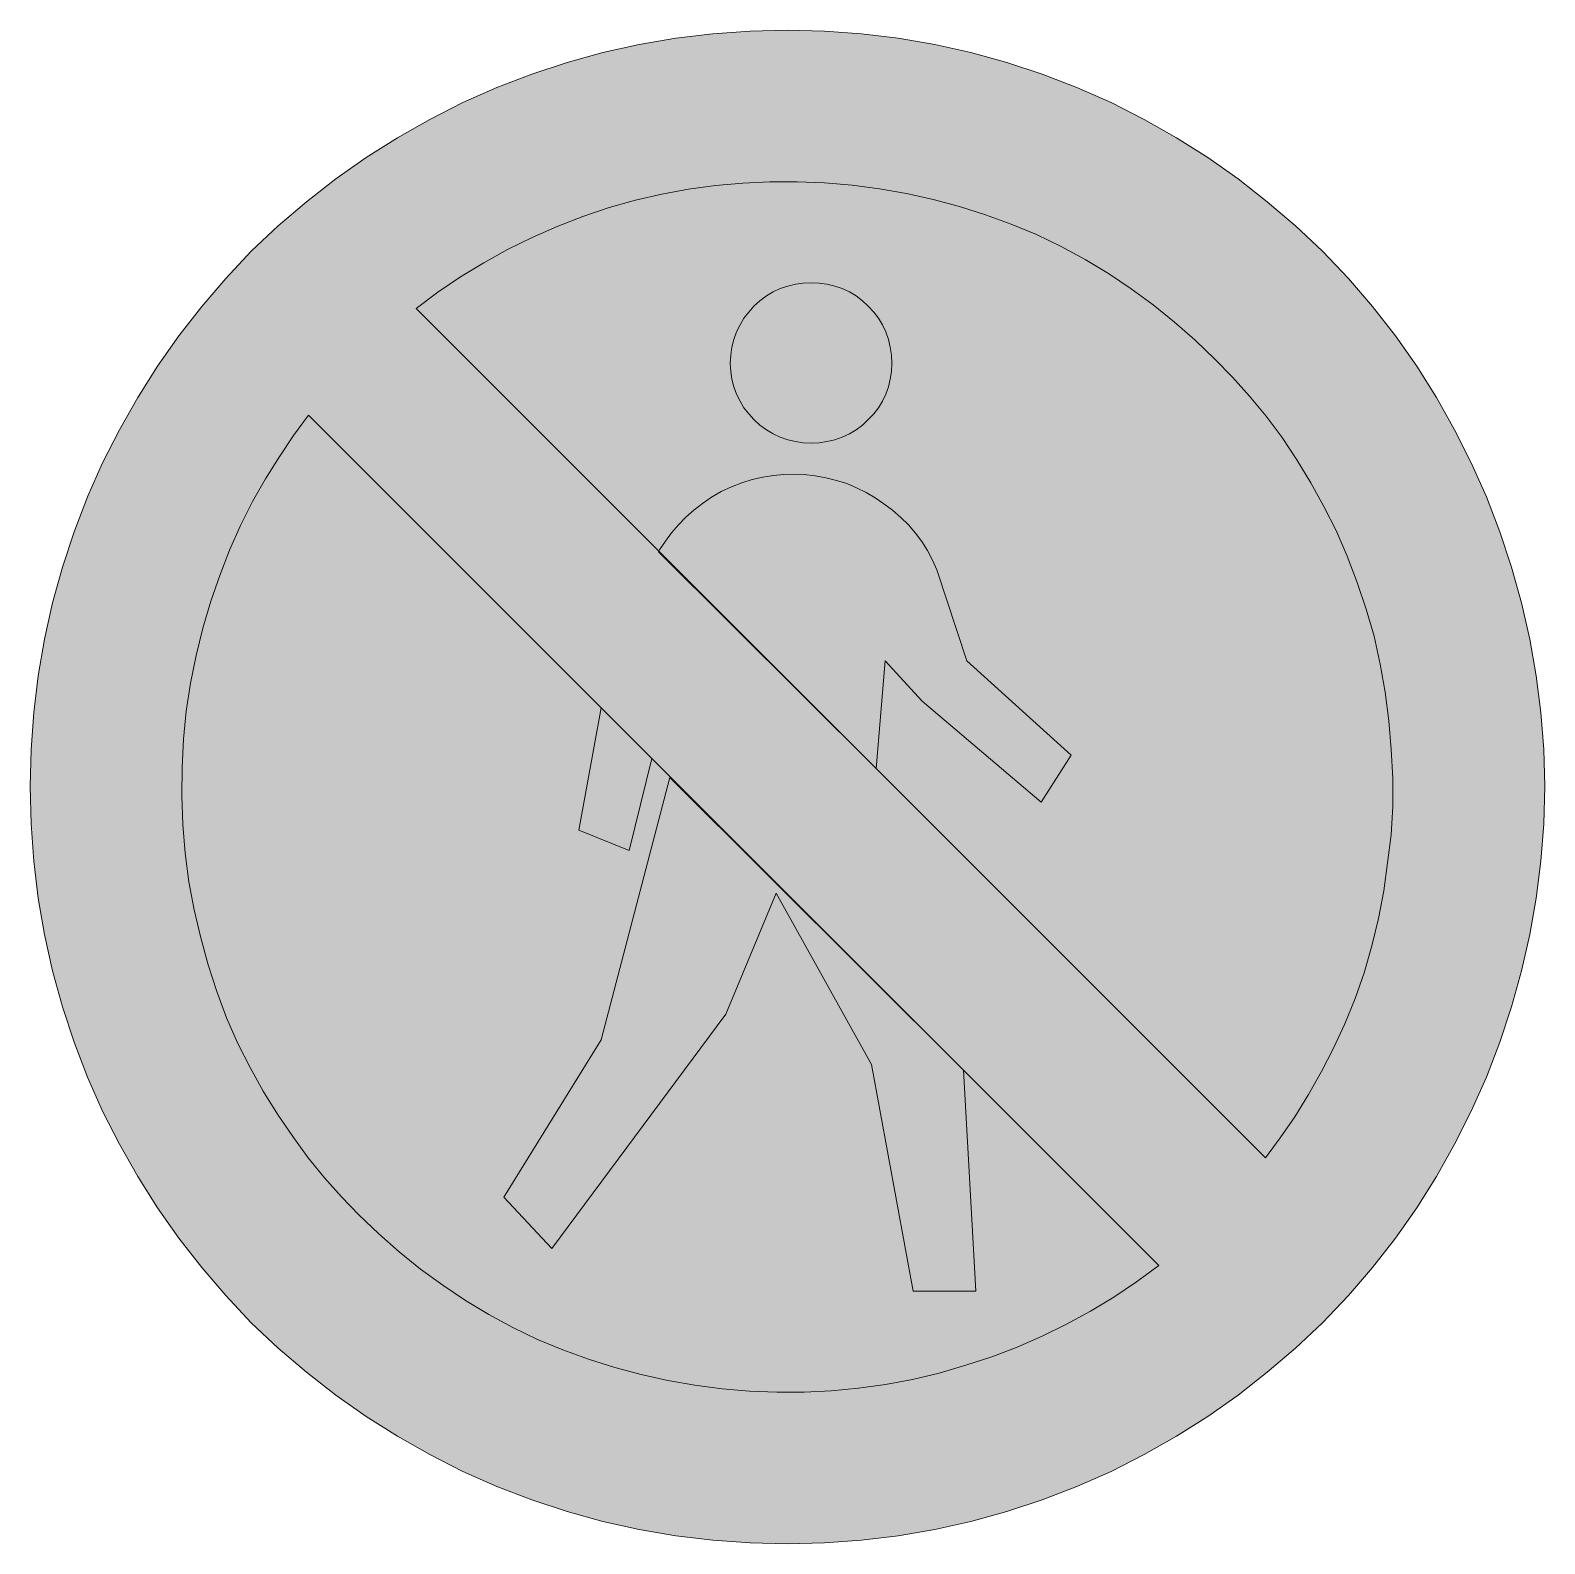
# Model space of a CAD drawing. Header units: metres. Extents: x 163 to 406, y 15 to 257.
import ezdxf

# ---------------------------------------------------------------- set-up
doc = ezdxf.new("R2010")
doc.units = ezdxf.units.M
for name, color, linetype, true_color in [('FILL_BLACK_000000', 7, 'Continuous', 0x000000), ('FILL_RED_FF0000', 7, 'Continuous', 0xff0000), ('FILL_WHITE_FFFFFF', 7, 'Continuous', 0xffffff)]:
    doc.layers.add(name, color=color, linetype=linetype, true_color=true_color)

msp = doc.modelspace()

# ---------------------------------------------------------------- hatches: boundary and pattern name
at = {"layer": 'FILL_BLACK_000000', "true_color": 0x000000}
h = msp.add_hatch(color=7, dxfattribs=at)
h.dxf.hatch_style = 1
h.paths.add_polyline_path([(301.62, 202.67), (301.44, 201.42), (301.15, 200.21), (300.73, 199.03), (300.2, 197.91), (299.55, 196.85), (298.79, 195.86), (297.9, 194.94), (296.97, 194.05), (295.96, 193.29), (294.87, 192.64), (293.71, 192.1), (292.51, 191.69), (291.27, 191.4), (290, 191.22), (288.72, 191.16), (287.45, 191.22), (286.2, 191.4), (284.98, 191.69), (283.79, 192.1), (282.65, 192.64), (281.56, 193.29), (280.52, 194.05), (279.54, 194.94), (278.71, 195.86), (277.96, 196.85), (277.32, 197.91), (276.77, 199.03), (276.34, 200.21), (276.02, 201.42), (275.83, 202.67), (275.76, 203.94), (275.83, 205.27), (276.02, 206.56), (276.34, 207.81), (276.77, 209), (277.32, 210.14), (277.96, 211.2), (278.71, 212.2), (279.54, 213.12), (280.52, 214.01), (281.56, 214.77), (282.65, 215.42), (283.79, 215.95), (284.98, 216.37), (286.2, 216.66), (287.45, 216.84), (288.72, 216.9), (290, 216.84), (291.27, 216.66), (292.51, 216.37), (293.71, 215.95), (294.87, 215.42), (295.96, 214.77), (296.97, 214.01), (297.9, 213.12), (298.79, 212.2), (299.55, 211.2), (300.2, 210.14), (300.73, 209), (301.15, 207.81), (301.44, 206.56), (301.62, 205.27), (301.68, 203.94), (301.62, 202.67)])
h = msp.add_hatch(color=7, dxfattribs=at)
h.dxf.hatch_style = 1
h.paths.add_polyline_path([(313.74, 156.24), (330.48, 141.12), (325.62, 133.56), (306.54, 149.76), (300.6, 156.24), (299.16, 138.96), (264.24, 173.7), (264.42, 174.06), (265.34, 175.45), (266.35, 176.79), (267.44, 178.07), (268.63, 179.28), (269.91, 180.43), (271.28, 181.5), (272.75, 182.5), (274.32, 183.42), (275.96, 184.17), (277.62, 184.8), (279.29, 185.32), (280.98, 185.71), (282.67, 185.99), (284.34, 186.15), (286, 186.2), (287.64, 186.12), (289.39, 185.93), (291.11, 185.62), (292.79, 185.19), (294.44, 184.66), (296.03, 184.01), (297.56, 183.26), (299.03, 182.4), (300.42, 181.44), (301.8, 180.39), (303.11, 179.25), (304.33, 178.03), (305.46, 176.74), (306.49, 175.37), (307.41, 173.92), (308.21, 172.41), (308.88, 170.82), (313.74, 156.24)])
h = msp.add_hatch(color=7, dxfattribs=at)
h.dxf.hatch_style = 1
h.paths.add_polyline_path([(255.06, 148.68), (263.16, 140.58), (259.56, 125.82), (251.46, 129.06), (255.06, 148.68)])
h = msp.add_hatch(color=7, dxfattribs=at)
h.dxf.hatch_style = 1
h.paths.add_polyline_path([(305.1, 55.08), (298.44, 91.44), (283.14, 118.98), (275.04, 99.54), (247.14, 61.92), (239.4, 70.2), (255.06, 95.4), (266.04, 137.52), (313.2, 90.54), (315.18, 55.08), (305.1, 55.08)])
at = {"layer": 'FILL_RED_FF0000', "true_color": 0xff0000}
h = msp.add_hatch(color=7, dxfattribs=at)
h.dxf.hatch_style = 1
h.paths.add_polyline_path([(406.29, 130.08), (405.84, 124.11), (405.09, 118.18), (404.06, 112.3), (402.73, 106.47), (401.12, 100.72), (399.24, 95.04), (397.08, 89.46), (394.66, 83.99), (391.99, 78.67), (389.07, 73.49), (385.9, 68.47), (382.48, 63.6), (378.83, 58.91), (374.93, 54.38), (370.8, 50.04), (366.46, 45.96), (361.93, 42.09), (357.24, 38.43), (352.37, 35.01), (347.35, 31.82), (342.17, 28.88), (336.85, 26.19), (331.38, 23.76), (325.8, 21.61), (320.12, 19.74), (314.38, 18.17), (308.57, 16.87), (302.7, 15.87), (296.8, 15.15), (290.88, 14.72), (284.94, 14.58), (278.94, 14.72), (272.97, 15.15), (267.04, 15.87), (261.16, 16.87), (255.33, 18.17), (249.58, 19.74), (243.9, 21.61), (238.32, 23.76), (232.85, 26.19), (227.53, 28.88), (222.35, 31.82), (217.33, 35.01), (212.46, 38.43), (207.77, 42.09), (203.24, 45.96), (198.9, 50.04), (194.82, 54.38), (190.95, 58.91), (187.29, 63.6), (183.87, 68.47), (180.68, 73.49), (177.74, 78.67), (175.05, 83.99), (172.62, 89.46), (170.47, 95.04), (168.6, 100.72), (167.03, 106.47), (165.74, 112.3), (164.73, 118.18), (164.01, 124.11), (163.58, 130.08), (163.44, 136.08), (163.58, 142.02), (164.01, 147.94), (164.73, 153.84), (165.74, 159.7), (167.03, 165.52), (168.6, 171.26), (170.47, 176.94), (172.62, 182.52), (175.05, 187.99), (177.74, 193.31), (180.68, 198.49), (183.87, 203.51), (187.29, 208.38), (190.95, 213.07), (194.82, 217.6), (198.9, 221.94), (203.24, 226.02), (207.77, 229.89), (212.46, 233.55), (217.33, 236.97), (222.35, 240.16), (227.53, 243.1), (232.85, 245.79), (238.32, 248.22), (243.9, 250.37), (249.58, 252.24), (255.33, 253.81), (261.16, 255.1), (267.04, 256.11), (272.97, 256.83), (278.94, 257.26), (284.94, 257.4), (290.88, 257.26), (296.8, 256.83), (302.7, 256.11), (308.57, 255.1), (314.38, 253.81), (320.12, 252.24), (325.8, 250.37), (331.38, 248.22), (336.85, 245.79), (342.17, 243.1), (347.35, 240.16), (352.37, 236.97), (357.24, 233.55), (361.93, 229.89), (366.46, 226.02), (370.8, 221.94), (374.93, 217.6), (378.83, 213.07), (382.48, 208.38), (385.9, 203.51), (389.07, 198.49), (391.99, 193.31), (394.66, 187.99), (397.08, 182.52), (399.24, 176.94), (401.12, 171.26), (402.73, 165.52), (404.06, 159.7), (405.09, 153.84), (405.84, 147.94), (406.29, 142.02), (406.44, 136.08), (406.29, 130.08)])
at = {"layer": 'FILL_WHITE_FFFFFF', "true_color": 0xffffff}
h = msp.add_hatch(color=7, dxfattribs=at)
h.dxf.hatch_style = 1
h.paths.add_polyline_path([(228.86, 215.38), (232.48, 217.82), (236.2, 220.1), (240.03, 222.21), (243.96, 224.15), (247.99, 225.92), (252.11, 227.53), (256.32, 228.96), (260.53, 230.14), (264.78, 231.12), (269.07, 231.91), (273.4, 232.49), (277.75, 232.89), (282.11, 233.09), (286.49, 233.1), (290.88, 232.92), (295.31, 232.55), (299.69, 231.98), (304.02, 231.22), (308.29, 230.26), (312.52, 229.13), (316.7, 227.81), (320.82, 226.31), (324.9, 224.64), (328.84, 222.73), (332.69, 220.63), (336.44, 218.37), (340.09, 215.93), (343.63, 213.34), (347.05, 210.59), (350.35, 207.7), (353.52, 204.66), (356.32, 201.75), (359.05, 198.7), (361.72, 195.47), (364.32, 192.06), (366.68, 188.49), (368.91, 184.79), (371, 181), (372.96, 177.12), (374.75, 173.01), (376.36, 168.79), (377.79, 164.51), (379.08, 160.2), (380.06, 155.71), (380.83, 151.18), (381.41, 146.61), (381.78, 142.02), (382.05, 137.43), (382.05, 132.86), (381.78, 128.33), (381.24, 123.84), (380.6, 119.31), (379.75, 114.88), (378.71, 110.53), (377.46, 106.2), (376.01, 102.05), (374.38, 98.01), (372.57, 94.1), (370.62, 90.36), (368.53, 86.65), (366.32, 83.09), (364.01, 79.7), (361.62, 76.5), (225.36, 212.76), (228.86, 215.38)])
h = msp.add_hatch(color=7, dxfattribs=at)
h.dxf.hatch_style = 1
h.paths.add_polyline_path([(340.96, 56.6), (337.3, 54.16), (333.55, 51.89), (329.72, 49.79), (325.79, 47.87), (321.79, 46.13), (317.71, 44.57), (313.56, 43.2), (309.29, 41.96), (304.99, 40.93), (300.67, 40.12), (296.33, 39.51), (291.96, 39.1), (287.59, 38.9), (283.21, 38.88), (278.82, 39.06), (274.44, 39.43), (270.09, 40), (265.76, 40.76), (261.47, 41.71), (257.23, 42.85), (253.03, 44.17), (248.88, 45.67), (244.8, 47.34), (240.86, 49.25), (237.01, 51.35), (233.26, 53.61), (229.61, 56.05), (226.07, 58.64), (222.65, 61.39), (219.35, 64.28), (216.18, 67.32), (213.38, 70.23), (210.67, 73.28), (208.05, 76.51), (205.56, 79.92), (203.09, 83.49), (200.81, 87.19), (198.7, 90.98), (196.74, 94.86), (194.95, 98.97), (193.36, 103.18), (191.98, 107.47), (190.8, 111.78), (189.72, 116.27), (188.89, 120.8), (188.29, 125.37), (187.92, 129.96), (187.75, 134.55), (187.79, 139.12), (188.02, 143.65), (188.46, 148.14), (189.13, 152.67), (190.03, 157.09), (191.14, 161.45), (192.42, 165.78), (193.84, 169.93), (195.41, 173.99), (197.15, 177.96), (199.08, 181.8), (201.17, 185.41), (203.38, 188.93), (205.69, 192.36), (208.08, 195.66), (344.52, 59.22), (340.96, 56.6)])

# ---------------------------------------------------------------- linework, layer by layer
at = {"layer": 'FILL_BLACK_000000', "lineweight": 0, "true_color": 0x000000}
for points in [[(301.62, 202.67), (301.44, 201.42), (301.15, 200.21), (300.73, 199.03), (300.2, 197.91), (299.55, 196.85), (298.79, 195.86), (297.9, 194.94), (296.97, 194.05), (295.96, 193.29), (294.87, 192.64), (293.71, 192.1), (292.51, 191.69), (291.27, 191.4), (290, 191.22), (288.72, 191.16), (287.45, 191.22), (286.2, 191.4), (284.98, 191.69), (283.79, 192.1), (282.65, 192.64), (281.56, 193.29), (280.52, 194.05), (279.54, 194.94), (278.71, 195.86), (277.96, 196.85), (277.32, 197.91), (276.77, 199.03), (276.34, 200.21), (276.02, 201.42), (275.83, 202.67), (275.76, 203.94), (275.83, 205.27), (276.02, 206.56), (276.34, 207.81), (276.77, 209), (277.32, 210.14), (277.96, 211.2), (278.71, 212.2), (279.54, 213.12), (280.52, 214.01), (281.56, 214.77), (282.65, 215.42), (283.79, 215.95), (284.98, 216.37), (286.2, 216.66), (287.45, 216.84), (288.72, 216.9), (290, 216.84), (291.27, 216.66), (292.51, 216.37), (293.71, 215.95), (294.87, 215.42), (295.96, 214.77), (296.97, 214.01), (297.9, 213.12), (298.79, 212.2), (299.55, 211.2), (300.2, 210.14), (300.73, 209), (301.15, 207.81), (301.44, 206.56), (301.62, 205.27), (301.68, 203.94)], [(313.74, 156.24), (330.48, 141.12), (325.62, 133.56), (306.54, 149.76), (300.6, 156.24), (299.16, 138.96), (264.24, 173.7), (264.42, 174.06), (265.34, 175.45), (266.35, 176.79), (267.44, 178.07), (268.63, 179.28), (269.91, 180.43), (271.28, 181.5), (272.75, 182.5), (274.32, 183.42), (275.96, 184.17), (277.62, 184.8), (279.29, 185.32), (280.98, 185.71), (282.67, 185.99), (284.34, 186.15), (286, 186.2), (287.64, 186.12), (289.39, 185.93), (291.11, 185.62), (292.79, 185.19), (294.44, 184.66), (296.03, 184.01), (297.56, 183.26), (299.03, 182.4), (300.42, 181.44), (301.8, 180.39), (303.11, 179.25), (304.33, 178.03), (305.46, 176.74), (306.49, 175.37), (307.41, 173.92), (308.21, 172.41), (308.88, 170.82)], [(255.06, 148.68), (263.16, 140.58), (259.56, 125.82), (251.46, 129.06)], [(305.1, 55.08), (298.44, 91.44), (283.14, 118.98), (275.04, 99.54), (247.14, 61.92), (239.4, 70.2), (255.06, 95.4), (266.04, 137.52), (313.2, 90.54), (315.18, 55.08)]]:
    msp.add_lwpolyline(points, close=True, dxfattribs=at)
at = {"layer": 'FILL_RED_FF0000', "lineweight": 0, "true_color": 0xff0000}
msp.add_lwpolyline([(406.29, 130.08), (405.84, 124.11), (405.09, 118.18), (404.06, 112.3), (402.73, 106.47), (401.12, 100.72), (399.24, 95.04), (397.08, 89.46), (394.66, 83.99), (391.99, 78.67), (389.07, 73.49), (385.9, 68.47), (382.48, 63.6), (378.83, 58.91), (374.93, 54.38), (370.8, 50.04), (366.46, 45.96), (361.93, 42.09), (357.24, 38.43), (352.37, 35.01), (347.35, 31.82), (342.17, 28.88), (336.85, 26.19), (331.38, 23.76), (325.8, 21.61), (320.12, 19.74), (314.38, 18.17), (308.57, 16.87), (302.7, 15.87), (296.8, 15.15), (290.88, 14.72), (284.94, 14.58), (278.94, 14.72), (272.97, 15.15), (267.04, 15.87), (261.16, 16.87), (255.33, 18.17), (249.58, 19.74), (243.9, 21.61), (238.32, 23.76), (232.85, 26.19), (227.53, 28.88), (222.35, 31.82), (217.33, 35.01), (212.46, 38.43), (207.77, 42.09), (203.24, 45.96), (198.9, 50.04), (194.82, 54.38), (190.95, 58.91), (187.29, 63.6), (183.87, 68.47), (180.68, 73.49), (177.74, 78.67), (175.05, 83.99), (172.62, 89.46), (170.47, 95.04), (168.6, 100.72), (167.03, 106.47), (165.74, 112.3), (164.73, 118.18), (164.01, 124.11), (163.58, 130.08), (163.44, 136.08), (163.58, 142.02), (164.01, 147.94), (164.73, 153.84), (165.74, 159.7), (167.03, 165.52), (168.6, 171.26), (170.47, 176.94), (172.62, 182.52), (175.05, 187.99), (177.74, 193.31), (180.68, 198.49), (183.87, 203.51), (187.29, 208.38), (190.95, 213.07), (194.82, 217.6), (198.9, 221.94), (203.24, 226.02), (207.77, 229.89), (212.46, 233.55), (217.33, 236.97), (222.35, 240.16), (227.53, 243.1), (232.85, 245.79), (238.32, 248.22), (243.9, 250.37), (249.58, 252.24), (255.33, 253.81), (261.16, 255.1), (267.04, 256.11), (272.97, 256.83), (278.94, 257.26), (284.94, 257.4), (290.88, 257.26), (296.8, 256.83), (302.7, 256.11), (308.57, 255.1), (314.38, 253.81), (320.12, 252.24), (325.8, 250.37), (331.38, 248.22), (336.85, 245.79), (342.17, 243.1), (347.35, 240.16), (352.37, 236.97), (357.24, 233.55), (361.93, 229.89), (366.46, 226.02), (370.8, 221.94), (374.93, 217.6), (378.83, 213.07), (382.48, 208.38), (385.9, 203.51), (389.07, 198.49), (391.99, 193.31), (394.66, 187.99), (397.08, 182.52), (399.24, 176.94), (401.12, 171.26), (402.73, 165.52), (404.06, 159.7), (405.09, 153.84), (405.84, 147.94), (406.29, 142.02), (406.44, 136.08)], close=True, dxfattribs=at)
at = {"layer": 'FILL_WHITE_FFFFFF', "lineweight": 0, "true_color": 0xff0000}
for points in [[(228.86, 215.38), (232.48, 217.82), (236.2, 220.1), (240.03, 222.21), (243.96, 224.15), (247.99, 225.92), (252.11, 227.53), (256.32, 228.96), (260.53, 230.14), (264.78, 231.12), (269.07, 231.91), (273.4, 232.49), (277.75, 232.89), (282.11, 233.09), (286.49, 233.1), (290.88, 232.92), (295.31, 232.55), (299.69, 231.98), (304.02, 231.22), (308.29, 230.26), (312.52, 229.13), (316.7, 227.81), (320.82, 226.31), (324.9, 224.64), (328.84, 222.73), (332.69, 220.63), (336.44, 218.37), (340.09, 215.93), (343.63, 213.34), (347.05, 210.59), (350.35, 207.7), (353.52, 204.66), (356.32, 201.75), (359.05, 198.7), (361.72, 195.47), (364.32, 192.06), (366.68, 188.49), (368.91, 184.79), (371, 181), (372.96, 177.12), (374.75, 173.01), (376.36, 168.79), (377.79, 164.51), (379.08, 160.2), (380.06, 155.71), (380.83, 151.18), (381.41, 146.61), (381.78, 142.02), (382.05, 137.43), (382.05, 132.86), (381.78, 128.33), (381.24, 123.84), (380.6, 119.31), (379.75, 114.88), (378.71, 110.53), (377.46, 106.2), (376.01, 102.05), (374.38, 98.01), (372.57, 94.1), (370.62, 90.36), (368.53, 86.65), (366.32, 83.09), (364.01, 79.7), (361.62, 76.5), (225.36, 212.76)], [(340.96, 56.6), (337.3, 54.16), (333.55, 51.89), (329.72, 49.79), (325.79, 47.87), (321.79, 46.13), (317.71, 44.57), (313.56, 43.2), (309.29, 41.96), (304.99, 40.93), (300.67, 40.12), (296.33, 39.51), (291.96, 39.1), (287.59, 38.9), (283.21, 38.88), (278.82, 39.06), (274.44, 39.43), (270.09, 40), (265.76, 40.76), (261.47, 41.71), (257.23, 42.85), (253.03, 44.17), (248.88, 45.67), (244.8, 47.34), (240.86, 49.25), (237.01, 51.35), (233.26, 53.61), (229.61, 56.05), (226.07, 58.64), (222.65, 61.39), (219.35, 64.28), (216.18, 67.32), (213.38, 70.23), (210.67, 73.28), (208.05, 76.51), (205.56, 79.92), (203.09, 83.49), (200.81, 87.19), (198.7, 90.98), (196.74, 94.86), (194.95, 98.97), (193.36, 103.18), (191.98, 107.47), (190.8, 111.78), (189.72, 116.27), (188.89, 120.8), (188.29, 125.37), (187.92, 129.96), (187.75, 134.55), (187.79, 139.12), (188.02, 143.65), (188.46, 148.14), (189.13, 152.67), (190.03, 157.09), (191.14, 161.45), (192.42, 165.78), (193.84, 169.93), (195.41, 173.99), (197.15, 177.96), (199.08, 181.8), (201.17, 185.41), (203.38, 188.93), (205.69, 192.36), (208.08, 195.66), (344.52, 59.22)]]:
    msp.add_lwpolyline(points, close=True, dxfattribs=at)

doc.saveas('drawing.dxf')
